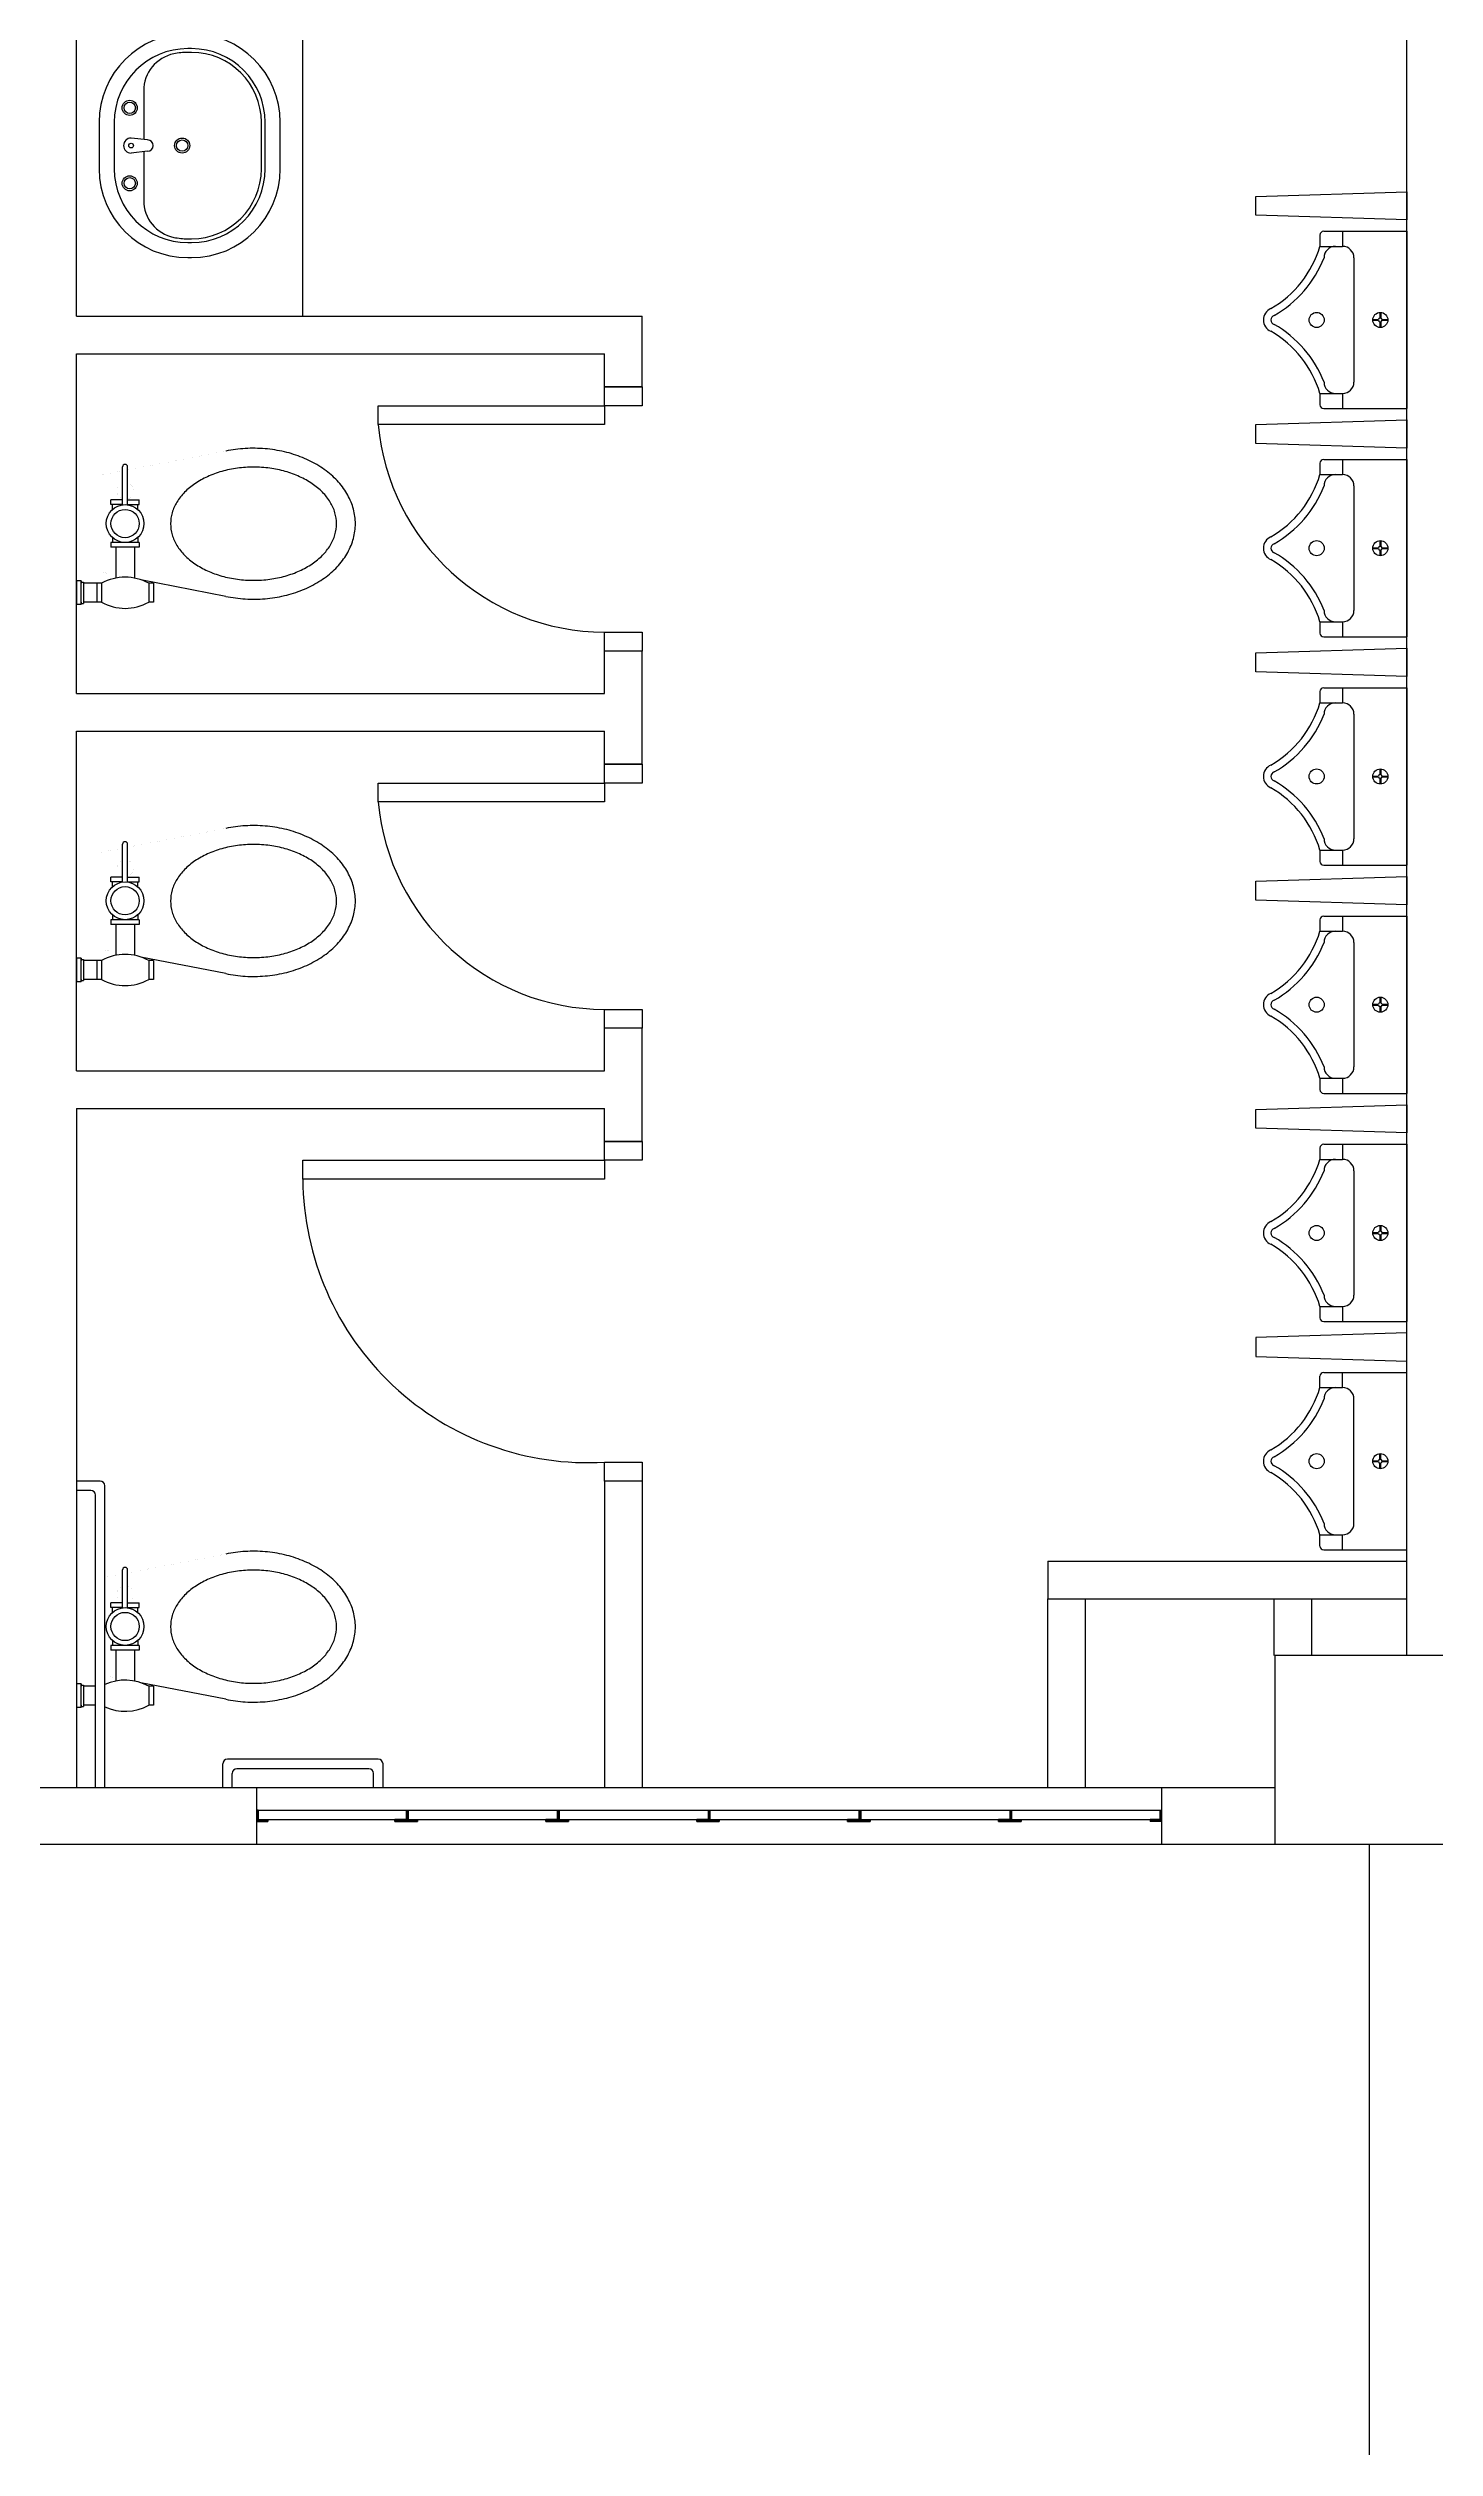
# Model space of a CAD drawing. Header units: millimetres. Extents: x -616979 to 2364082, y 43054 to 1637649.
# Drawn here: x 379935 to 383613, y 61912 to 68273 of the extents above; entities that cross this region are included whole.
import ezdxf

# ---------------------------------------------------------------- set-up
doc = ezdxf.new("R2010")
doc.units = ezdxf.units.MM
for name, color, linetype in [('a-column', 7, 'Continuous'), ('a-dimension', 1, 'Continuous'), ('a-door', 1, 'Continuous'), ('a-fixtures', 7, 'Continuous'), ('a-wall', 5, 'Continuous'), ('a-windows', 7, 'Continuous'), ('WALLS', 7, 'Continuous')]:
    doc.layers.add(name, color=color, linetype=linetype)
doc.styles.add('200scale@100cl', font='ROMANS.shx', dxfattribs={"height": 0.5})
doc.styles.add('500scale@80cl', font='romans.shx', dxfattribs={"height": 1})
doc.dimstyles.new('500', dxfattribs={"dimtxt": 0.2, "dimasz": 0.5, "dimexe": 0.2, "dimexo": 0.2, "dimgap": 0.2, "dimtad": 1, "dimzin": 1, "dimdsep": 46, "dimtxsty": '500scale@80cl', "dimblk": 'ORIGIN', "dimcen": 0.2, "dimclrd": 8, "dimclre": 8, "dimclrt": 5, "dimadec": 0, "dimazin": 0, "dimtfac": 1, "dimtmove": 0, "dimatfit": 3, "dimldrblk": 'DOTBLANK', "dimfxl": 1, "dimlwd": -1, "dimlwe": -1, "dimarcsym": 0})

# ---------------------------------------------------------------- blocks, each defined once
blk = doc.blocks.new('_Origin')
at = {"color": 0, "linetype": 'ByBlock', "lineweight": -2}
blk.add_line((0, 0), (-1, 0), dxfattribs=at)
blk.add_circle((0, 0), 0.5, dxfattribs=at)
blk = doc.blocks.new('*D20')
at = {"layer": 'a-dimension', "color": 8, "transparency": 16777216}
for p, q in [((376437.8, 63512), (376437.8, 57177.7)), ((383437.8, 63512), (383437.8, 57177.7)), ((376438.3, 57177.9), (383437.3, 57177.9))]:
    blk.add_line(p, q, dxfattribs=at)
at = {"layer": 'Defpoints', "color": 0, "transparency": 16777216}
for p in [(376437.8, 63512.2), (383437.8, 63512.2), (383437.8, 57177.9)]:
    blk.add_point(p, dxfattribs=at)
at = {"layer": 'a-dimension', "color": 8, "transparency": 16777216, "xscale": 0.5, "yscale": 0.5, "zscale": 0.5, "rotation": 180}
blk.add_blockref('_Origin', (376437.8, 57177.9), dxfattribs=at)
at = {"layer": 'a-dimension', "color": 8, "transparency": 16777216, "xscale": 0.5, "yscale": 0.5, "zscale": 0.5}
blk.add_blockref('_Origin', (383437.8, 57177.9), dxfattribs=at)
at = {"layer": 'a-dimension', "color": 5, "transparency": 16777216, "insert": (379937.8, 57178.4), "char_height": 0.5, "attachment_point": 5, "style": '200scale@100cl'}
blk.add_mtext('7000.00', dxfattribs=at)
blk = doc.blocks.new('_DotBlank')
at = {"color": 0, "linetype": 'ByBlock', "lineweight": -2}
blk.add_line((-0.5, 0), (-1, 0), dxfattribs=at)
blk.add_circle((0, 0), 0.5, dxfattribs=at)

msp = doc.modelspace()

# ---------------------------------------------------------------- hatches: boundary and pattern name
at = {"layer": 'a-windows'}
for points in [[(380492.787, 63602.161), (380487.787, 63602.161), (380487.787, 63572.161), (380517.787, 63572.161), (380517.787, 63577.161), (380492.787, 63577.161)], [(380915.287, 63572.161), (380915.287, 63577.161), (380890.287, 63577.161), (380890.287, 63602.161), (380885.287, 63602.161), (380885.287, 63577.161), (380855.287, 63577.161), (380855.287, 63572.161)], [(381315.287, 63572.161), (381315.287, 63577.161), (381290.287, 63577.161), (381290.287, 63602.161), (381285.287, 63602.161), (381285.287, 63577.161), (381255.287, 63577.161), (381255.287, 63572.161)], [(381715.287, 63572.161), (381715.287, 63577.161), (381690.287, 63577.161), (381690.287, 63602.161), (381685.287, 63602.161), (381685.287, 63577.161), (381655.287, 63577.161), (381655.287, 63572.161)], [(382115.287, 63572.161), (382115.287, 63577.161), (382090.287, 63577.161), (382090.287, 63602.161), (382085.287, 63602.161), (382085.287, 63577.161), (382055.287, 63577.161), (382055.287, 63572.161)], [(382515.287, 63572.161), (382515.287, 63577.161), (382490.287, 63577.161), (382490.287, 63602.161), (382485.287, 63602.161), (382485.287, 63577.161), (382455.287, 63577.161), (382455.287, 63572.161)], [(382882.787, 63577.161), (382857.787, 63577.161), (382857.787, 63572.161), (382887.787, 63572.161), (382887.787, 63602.161), (382882.787, 63602.161)]]:
    msp.add_hatch(color=256, dxfattribs=at).paths.add_polyline_path(points)

# ---------------------------------------------------------------- linework, layer by layer
msp.add_arc((332512.787, 85836.991), 78378.059, 336.37627845, 49.56052121)
at = {"layer": 'a-column'}
msp.add_lwpolyline([(383687.787, 64012.161), (383187.787, 64012.161), (383187.787, 63512.161), (383687.787, 63512.161)], close=True, dxfattribs=at)
at = {"layer": 'a-door'}
for points in [[(381411.091, 67374.661), (381511.091, 67374.661), (381511.091, 67324.661), (381411.091, 67324.661)], [(380811.091, 67324.661), (381411.091, 67324.661), (381411.091, 67274.661), (380811.091, 67274.661)], [(381411.091, 66724.661), (381511.091, 66724.661), (381511.091, 66674.661), (381411.091, 66674.661)], [(381411.091, 66374.661), (381511.091, 66374.661), (381511.091, 66324.661), (381411.091, 66324.661)], [(380811.091, 66324.661), (381411.091, 66324.661), (381411.091, 66274.661), (380811.091, 66274.661)], [(381411.091, 65724.661), (381511.091, 65724.661), (381511.091, 65674.661), (381411.091, 65674.661)], [(381411.091, 65374.661), (381511.091, 65374.661), (381511.091, 65324.661), (381411.091, 65324.661)], [(380611.091, 65324.661), (381411.091, 65324.661), (381411.091, 65274.661), (380611.091, 65274.661)], [(381411.091, 64524.661), (381511.091, 64524.661), (381511.091, 64474.661), (381411.091, 64474.661)]]:
    msp.add_lwpolyline(points, close=True, dxfattribs=at)
for centre, radius, start, end in [((381412.634, 67328.617), 603.958, 185.1254488, 269.853657), ((381412.634, 66328.617), 603.958, 185.1254488, 269.853657), ((381367.027, 65279.326), 755.95, 180.3535258, 273.3416947)]:
    msp.add_arc(centre, radius, start, end, dxfattribs=at)
at = {"layer": 'a-fixtures'}
for p, q in [((380316.091, 68271.291), (380306.091, 68271.291)), ((380316.091, 68261.291), (380306.091, 68261.291)), ((380189.091, 68159.574), (380189.091, 68030.444)), ((380071.091, 68076.291), (380071.091, 67952.291)), ((380111.091, 68076.291), (380111.091, 67952.291)), ((380501.091, 67952.291), (380501.091, 68076.291)), ((380511.091, 67952.291), (380511.091, 68076.291)), ((380551.091, 67952.291), (380551.091, 68076.291)), ((380199.091, 68029.291), (380155.718, 68034.291)), ((380199.091, 67999.291), (380155.718, 67994.291)), ((380189.091, 67998.138), (380189.091, 67869.008)), ((380306.091, 67767.291), (380316.091, 67767.291)), ((380306.091, 67757.291), (380316.091, 67757.291)), ((380306.091, 67717.291), (380316.091, 67717.291)), ((380133.041, 67062.555), (380133.041, 67162.555)), ((380146.541, 67062.555), (380146.541, 67162.555)), ((380102.291, 67062.555), (380102.291, 67075.055)), ((380133.041, 67075.055), (380102.291, 67075.055)), ((380133.041, 67062.555), (380102.291, 67062.555)), ((380106.359, 67049.734), (380106.359, 67062.555)), ((380146.541, 67075.055), (380177.291, 67075.055)), ((380146.541, 67062.555), (380177.291, 67062.555)), ((380173.224, 67049.734), (380173.224, 67062.555)), ((380177.291, 67062.555), (380177.291, 67075.055)), ((380102.291, 66962.555), (380102.291, 66950.055)), ((380177.291, 66962.555), (380102.291, 66962.555)), ((380177.291, 66950.055), (380102.291, 66950.055)), ((380106.359, 66975.377), (380106.359, 66962.555)), ((380114.791, 66950.055), (380114.791, 66867.956)), ((380164.791, 66950.055), (380164.791, 66867.956)), ((380173.224, 66975.377), (380173.224, 66962.555)), ((380177.291, 66962.555), (380177.291, 66950.055)), ((380023.591, 66860.298), (380011.091, 66860.298)), ((380011.091, 66860.298), (380011.091, 66797.798)), ((380023.591, 66797.798), (380023.591, 66860.298)), ((380023.591, 66860.298), (380023.591, 66854.048)), ((380406.891, 66819.505), (380181.336, 66863.468)), ((380023.591, 66797.798), (380011.091, 66797.798)), ((380023.591, 66854.048), (380023.591, 66857.173)), ((380023.591, 66857.173), (380029.841, 66857.173)), ((380023.591, 66804.048), (380023.591, 66800.923)), ((380023.591, 66797.798), (380023.591, 66804.048)), ((380023.591, 66800.923), (380029.841, 66800.923)), ((380029.841, 66857.173), (380029.841, 66800.923)), ((380064.791, 66854.048), (380029.841, 66854.048)), ((380064.791, 66804.048), (380029.841, 66804.048)), ((380064.791, 66854.048), (380064.791, 66804.048)), ((380077.291, 66854.048), (380064.791, 66854.048)), ((380077.291, 66804.048), (380064.791, 66804.048)), ((380077.291, 66854.048), (380077.291, 66804.048)), ((380202.291, 66854.048), (380202.291, 66804.048)), ((380214.791, 66854.048), (380202.291, 66854.048)), ((380214.791, 66804.048), (380202.291, 66804.048)), ((380214.791, 66854.048), (380214.791, 66804.048)), ((380133.041, 66062.555), (380133.041, 66162.555)), ((380146.541, 66062.555), (380146.541, 66162.555)), ((380102.291, 66062.555), (380102.291, 66075.055)), ((380133.041, 66075.055), (380102.291, 66075.055)), ((380133.041, 66062.555), (380102.291, 66062.555)), ((380106.359, 66049.734), (380106.359, 66062.555)), ((380146.541, 66075.055), (380177.291, 66075.055)), ((380146.541, 66062.555), (380177.291, 66062.555)), ((380173.224, 66049.734), (380173.224, 66062.555)), ((380177.291, 66062.555), (380177.291, 66075.055)), ((380106.359, 65975.377), (380106.359, 65962.555)), ((380173.224, 65975.377), (380173.224, 65962.555)), ((380102.291, 65962.555), (380102.291, 65950.055)), ((380177.291, 65962.555), (380102.291, 65962.555)), ((380177.291, 65950.055), (380102.291, 65950.055)), ((380114.791, 65950.055), (380114.791, 65867.956)), ((380164.791, 65950.055), (380164.791, 65867.956)), ((380177.291, 65962.555), (380177.291, 65950.055)), ((380023.591, 65860.298), (380011.091, 65860.298)), ((380011.091, 65860.298), (380011.091, 65797.798)), ((380023.591, 65797.798), (380023.591, 65860.298)), ((380023.591, 65860.298), (380023.591, 65854.048)), ((380023.591, 65854.048), (380023.591, 65857.173)), ((380023.591, 65857.173), (380029.841, 65857.173)), ((380029.841, 65857.173), (380029.841, 65800.923)), ((380064.791, 65854.048), (380029.841, 65854.048)), ((380064.791, 65854.048), (380064.791, 65804.048)), ((380077.291, 65854.048), (380064.791, 65854.048)), ((380077.291, 65854.048), (380077.291, 65804.048)), ((380406.891, 65819.505), (380181.336, 65863.468)), ((380202.291, 65854.048), (380202.291, 65804.048)), ((380214.791, 65854.048), (380202.291, 65854.048)), ((380214.791, 65854.048), (380214.791, 65804.048)), ((380023.591, 65797.798), (380011.091, 65797.798)), ((380023.591, 65804.048), (380023.591, 65800.923)), ((380023.591, 65797.798), (380023.591, 65804.048)), ((380023.591, 65800.923), (380029.841, 65800.923)), ((380064.791, 65804.048), (380029.841, 65804.048)), ((380077.291, 65804.048), (380064.791, 65804.048)), ((380214.791, 65804.048), (380202.291, 65804.048)), ((380073.591, 64474.661), (380011.091, 64474.661)), ((380048.591, 64449.661), (380011.091, 64449.661)), ((380086.091, 63662.161), (380086.091, 64462.161)), ((380061.091, 63662.161), (380061.091, 64437.161)), ((380133.041, 64139.074), (380133.041, 64239.074)), ((380146.541, 64139.074), (380146.541, 64239.074)), ((380102.291, 64139.074), (380102.291, 64151.574)), ((380133.041, 64151.574), (380102.291, 64151.574)), ((380133.041, 64139.074), (380102.291, 64139.074)), ((380106.359, 64126.252), (380106.359, 64139.074)), ((380146.541, 64151.574), (380177.291, 64151.574)), ((380146.541, 64139.074), (380177.291, 64139.074)), ((380173.224, 64126.252), (380173.224, 64139.074)), ((380177.291, 64139.074), (380177.291, 64151.574)), ((380102.291, 64039.074), (380102.291, 64026.574)), ((380177.291, 64039.074), (380102.291, 64039.074)), ((380177.291, 64026.574), (380102.291, 64026.574)), ((380106.359, 64051.895), (380106.359, 64039.074)), ((380114.791, 64026.574), (380114.791, 63944.474)), ((380164.791, 64026.574), (380164.791, 63944.474)), ((380173.224, 64051.895), (380173.224, 64039.074)), ((380177.291, 64039.074), (380177.291, 64026.574)), ((380023.591, 63936.816), (380011.091, 63936.816)), ((380011.091, 63936.816), (380011.091, 63874.316)), ((380023.591, 63874.316), (380023.591, 63936.816)), ((380023.591, 63936.816), (380023.591, 63930.566)), ((380023.591, 63930.566), (380023.591, 63933.691)), ((380023.591, 63933.691), (380029.841, 63933.691)), ((380029.841, 63933.691), (380029.841, 63877.441)), ((380406.891, 63896.024), (380181.336, 63939.987)), ((380023.591, 63874.316), (380011.091, 63874.316)), ((380023.591, 63880.566), (380023.591, 63877.441)), ((380023.591, 63874.316), (380023.591, 63880.566)), ((380023.591, 63877.441), (380029.841, 63877.441)), ((380061.091, 63930.566), (380029.841, 63930.566)), ((380061.091, 63880.566), (380029.841, 63880.566)), ((380202.291, 63930.566), (380202.291, 63880.566)), ((380214.791, 63930.566), (380202.291, 63930.566)), ((380214.791, 63880.566), (380202.291, 63880.566)), ((380214.791, 63930.566), (380214.791, 63880.566)), ((380398.591, 63662.161), (380398.591, 63724.661)), ((380811.091, 63737.161), (380411.091, 63737.161)), ((380423.591, 63662.161), (380423.591, 63699.661)), ((380786.091, 63712.161), (380436.091, 63712.161)), ((380798.591, 63662.161), (380798.591, 63699.661)), ((380823.591, 63662.161), (380823.591, 63724.661))]:
    msp.add_line(p, q, dxfattribs=at)
at = {"layer": 'a-fixtures', "linetype": 'Continuous'}
for p, q in [((383307.787, 67777.161), (383307.787, 67747.161)), ((383317.787, 67787.161), (383537.787, 67787.161)), ((383367.787, 67787.161), (383367.787, 67747.161)), ((383537.787, 67787.161), (383537.787, 67317.161)), ((383307.787, 67747.161), (383367.787, 67747.161)), ((383397.787, 67717.161), (383397.787, 67387.161)), ((383466.787, 67572.161), (383466.787, 67557.06)), ((383468.787, 67572.161), (383468.787, 67557.06)), ((383447.787, 67553.161), (383462.888, 67553.161)), ((383447.787, 67551.161), (383462.888, 67551.161)), ((383466.787, 67547.262), (383466.787, 67532.161)), ((383468.787, 67547.262), (383468.787, 67532.161)), ((383472.685, 67553.161), (383487.787, 67553.161)), ((383472.685, 67551.161), (383487.787, 67551.161)), ((383307.787, 67357.161), (383367.787, 67357.161)), ((383307.787, 67357.161), (383307.787, 67327.161)), ((383317.787, 67317.161), (383537.787, 67317.161)), ((383367.787, 67357.161), (383367.787, 67317.161)), ((383317.787, 67182.161), (383537.787, 67182.161)), ((383367.787, 67182.161), (383367.787, 67142.161)), ((383537.787, 67182.161), (383537.787, 66712.161)), ((383307.787, 67172.161), (383307.787, 67142.161)), ((383307.787, 67142.161), (383367.787, 67142.161)), ((383397.787, 67112.161), (383397.787, 66782.161)), ((383447.787, 66948.161), (383462.888, 66948.161)), ((383447.787, 66946.161), (383462.888, 66946.161)), ((383466.787, 66967.161), (383466.787, 66952.06)), ((383466.787, 66942.262), (383466.787, 66927.161)), ((383468.787, 66967.161), (383468.787, 66952.06)), ((383468.787, 66942.262), (383468.787, 66927.161)), ((383472.685, 66948.161), (383487.787, 66948.161)), ((383472.685, 66946.161), (383487.787, 66946.161)), ((383307.787, 66752.161), (383367.787, 66752.161)), ((383307.787, 66752.161), (383307.787, 66722.161)), ((383367.787, 66752.161), (383367.787, 66712.161)), ((383317.787, 66712.161), (383537.787, 66712.161)), ((383307.787, 66567.161), (383307.787, 66537.161)), ((383317.787, 66577.161), (383537.787, 66577.161)), ((383367.787, 66577.161), (383367.787, 66537.161)), ((383537.787, 66577.161), (383537.787, 66107.161)), ((383307.787, 66537.161), (383367.787, 66537.161)), ((383397.787, 66507.161), (383397.787, 66177.161)), ((383466.787, 66362.161), (383466.787, 66347.06)), ((383468.787, 66362.161), (383468.787, 66347.06)), ((383447.787, 66343.161), (383462.888, 66343.161)), ((383447.787, 66341.161), (383462.888, 66341.161)), ((383466.787, 66337.262), (383466.787, 66322.161)), ((383468.787, 66337.262), (383468.787, 66322.161)), ((383472.685, 66343.161), (383487.787, 66343.161)), ((383472.685, 66341.161), (383487.787, 66341.161)), ((383307.787, 66147.161), (383367.787, 66147.161)), ((383307.787, 66147.161), (383307.787, 66117.161)), ((383317.787, 66107.161), (383537.787, 66107.161)), ((383367.787, 66147.161), (383367.787, 66107.161)), ((383317.787, 65972.161), (383537.787, 65972.161)), ((383367.787, 65972.161), (383367.787, 65932.161)), ((383537.787, 65972.161), (383537.787, 65502.161)), ((383307.787, 65962.161), (383307.787, 65932.161)), ((383307.787, 65932.161), (383367.787, 65932.161)), ((383397.787, 65902.161), (383397.787, 65572.161)), ((383447.787, 65738.161), (383462.888, 65738.161)), ((383447.787, 65736.161), (383462.888, 65736.161)), ((383466.787, 65757.161), (383466.787, 65742.06)), ((383466.787, 65732.262), (383466.787, 65717.161)), ((383468.787, 65757.161), (383468.787, 65742.06)), ((383468.787, 65732.262), (383468.787, 65717.161)), ((383472.685, 65738.161), (383487.787, 65738.161)), ((383472.685, 65736.161), (383487.787, 65736.161)), ((383307.787, 65542.161), (383367.787, 65542.161)), ((383307.787, 65542.161), (383307.787, 65512.161)), ((383367.787, 65542.161), (383367.787, 65502.161)), ((383317.787, 65502.161), (383537.787, 65502.161)), ((383307.787, 65357.161), (383307.787, 65327.161)), ((383317.787, 65367.161), (383537.787, 65367.161)), ((383367.787, 65367.161), (383367.787, 65327.161)), ((383537.787, 65367.161), (383537.787, 64897.161)), ((383307.787, 65327.161), (383367.787, 65327.161)), ((383397.787, 65297.161), (383397.787, 64967.161)), ((383466.787, 65152.161), (383466.787, 65137.06)), ((383468.787, 65152.161), (383468.787, 65137.06)), ((383447.787, 65133.161), (383462.888, 65133.161)), ((383447.787, 65131.161), (383462.888, 65131.161)), ((383466.787, 65127.262), (383466.787, 65112.161)), ((383468.787, 65127.262), (383468.787, 65112.161)), ((383472.685, 65133.161), (383487.787, 65133.161)), ((383472.685, 65131.161), (383487.787, 65131.161)), ((383307.787, 64937.161), (383307.787, 64907.161)), ((383307.787, 64937.161), (383367.787, 64937.161)), ((383317.787, 64897.161), (383537.787, 64897.161)), ((383367.787, 64937.161), (383367.787, 64897.161)), ((383317.787, 64762.161), (383537.787, 64762.161)), ((383367.787, 64722.161), (383367.787, 64762.161)), ((383537.787, 64292.161), (383537.787, 64762.161)), ((383307.787, 64722.161), (383307.787, 64752.161)), ((383307.787, 64722.161), (383367.787, 64722.161)), ((383397.787, 64362.161), (383397.787, 64692.161)), ((383447.787, 64528.161), (383462.888, 64528.161)), ((383447.787, 64526.161), (383462.888, 64526.161)), ((383466.787, 64532.06), (383466.787, 64547.161)), ((383466.787, 64507.161), (383466.787, 64522.262)), ((383468.787, 64532.06), (383468.787, 64547.161)), ((383468.787, 64507.161), (383468.787, 64522.262)), ((383472.685, 64528.161), (383487.787, 64528.161)), ((383472.685, 64526.161), (383487.787, 64526.161)), ((383307.787, 64332.161), (383367.787, 64332.161)), ((383307.787, 64302.161), (383307.787, 64332.161)), ((383367.787, 64292.161), (383367.787, 64332.161)), ((383317.787, 64292.161), (383537.787, 64292.161))]:
    msp.add_line(p, q, dxfattribs=at)
at = {"layer": 'a-fixtures', "const_width": 0.05}
for points in [[(380406.891, 67204.505), (380146.541, 67154.589)], [(380133.041, 67152), (380061.091, 67138.205), (380061.091, 66886.905)], [(380114.791, 66876.439), (380061.091, 66886.905)], [(380406.891, 66204.505), (380146.541, 66154.589)], [(380133.041, 66152), (380061.091, 66138.205), (380061.091, 65886.905)], [(380114.791, 65876.439), (380061.091, 65886.905)], [(380406.891, 64281.024), (380146.541, 64231.107)], [(380061.091, 64214.724), (380061.091, 63963.424)], [(380133.041, 64228.519), (380086.091, 64219.517)], [(380114.791, 63952.957), (380086.091, 63958.551)]]:
    msp.add_lwpolyline(points, dxfattribs=at)
for points in [[(380133.041, 67077.979, -0.72601899), (380133.041, 67119.431)], [(380146.541, 67119.431, -0.72601899), (380146.541, 67077.979, -0.72601899)], [(380133.041, 66077.979, -0.72601899), (380133.041, 66119.431)], [(380146.541, 66119.431, -0.72601899), (380146.541, 66077.979, -0.72601899)], [(380133.041, 64154.498, -0.72601899), (380133.041, 64195.95)], [(380146.541, 64195.95, -0.72601899), (380146.541, 64154.498, -0.72601899)]]:
    msp.add_lwpolyline(points, format="xyb", dxfattribs=at)
at = {"layer": 'a-fixtures'}
for centre, radius in [((380151.961, 68114.291), 20), ((380151.961, 68114.291), 15), ((380155.718, 68014.291), 6.243), ((380291.091, 68014.291), 20), ((380291.091, 68014.291), 15), ((380151.961, 67914.291), 20), ((380151.961, 67914.291), 15), ((380139.791, 67012.555), 50), ((380139.791, 67012.555), 37.5), ((380139.791, 66012.555), 50), ((380139.791, 66012.555), 37.5), ((380139.791, 64089.074), 50), ((380139.791, 64089.074), 37.5)]:
    msp.add_circle(centre, radius, dxfattribs=at)
at = {"layer": 'a-fixtures', "linetype": 'Continuous'}
for centre in [(383299.007, 67552.161), (383467.787, 67552.161), (383299.007, 66947.161), (383467.787, 66947.161), (383299.007, 66342.161), (383467.787, 66342.161), (383299.007, 65737.161), (383467.787, 65737.161), (383299.007, 65132.161), (383467.787, 65132.161), (383299.007, 64527.161), (383467.787, 64527.161)]:
    msp.add_circle(centre, 20, dxfattribs=at)
at = {"layer": 'a-fixtures'}
for centre, radius, start, end in [((380306.091, 68076.291), 235, 90, 180), ((380306.091, 68076.291), 195, 90, 180), ((380289.091, 68159.574), 100, 101.536959, 180), ((380306.091, 68076.291), 185, 90, 101.536959), ((380316.091, 68076.291), 235, 360, 90), ((380316.091, 68076.291), 195, 360, 90), ((380316.091, 68076.291), 185, 360, 90), ((380155.718, 68014.291), 20, 90, 270), ((380199.091, 68014.291), 15, 270, 90), ((380306.091, 67952.291), 235, 180, 270), ((380306.091, 67952.291), 195, 180, 270), ((380316.091, 67952.291), 185, 270, 360), ((380316.091, 67952.291), 195, 270, 0), ((380316.091, 67952.291), 235, 270, 0), ((380289.091, 67869.008), 100, 180, 258.463041), ((380306.091, 67952.291), 185, 258.463041, 270), ((380479.672, 66855.968), 356.012, 93.4144985, 101.7936922), ((380480.352, 66848.345), 363.662, 85.1888191, 93.4499231), ((380481.461, 66858.903), 353.047, 76.7982905, 85.2243902), ((380487.785, 66884.935), 326.259, 67.9537023, 76.8355496), ((380502.17, 66919.932), 288.422, 58.349299, 67.9927593), ((380139.791, 67162.555), 6.75, 0, 180), ((380426.069, 66968.331), 180.776, 124.0737374, 135.3657223), ((380450.321, 66932.843), 223.759, 114.3323623, 124.1263519), ((380468.023, 66894.289), 266.182, 105.6626164, 114.384851), ((380477.471, 66861.494), 300.31, 97.6619613, 105.7091653), ((380480.241, 66842.649), 319.356, 89.9801042, 97.703553), ((380480.462, 66842.649), 319.356, 82.296447, 90.0198958), ((380483.231, 66861.494), 300.31, 74.2908347, 82.3380387), ((380492.68, 66894.289), 266.182, 65.615149, 74.3373836), ((380510.382, 66932.843), 223.759, 55.8736481, 65.6676377), ((380534.633, 66968.331), 180.776, 44.6342777, 55.9262626), ((380524.386, 66955.668), 246.344, 47.6731347, 58.3864821), ((380551.04, 66984.803), 206.856, 35.6604886, 47.6973814), ((380377.597, 67007.841), 117.858, 148.5076859, 163.5229414), ((380399.829, 66994.128), 143.979, 135.3343881, 148.476292), ((380560.874, 66994.128), 143.979, 31.5237079, 44.6656119), ((380583.106, 67007.841), 117.858, 16.4770586, 31.4923141), ((380576.561, 67003.148), 175.426, 22.2179226, 35.6516378), ((380594.941, 67010.835), 155.504, 7.6008212, 22.1566713), ((380364.863, 67011.845), 104.512, 163.6482619, 179.9122405), ((380364.863, 67012.165), 104.512, 180.0877595, 196.3517381), ((380595.839, 67011.845), 104.512, 0.0877595, 16.3517381), ((380595.839, 67012.165), 104.512, 343.6482619, 359.9122405), ((380594.937, 67013.177), 155.508, 337.8388906, 352.3944772), ((380601.628, 67012.005), 148.721, 352.5006055, 7.4946845), ((380377.597, 67016.17), 117.858, 196.4770586, 211.4923141), ((380399.829, 67029.882), 143.979, 211.523708, 224.6656119), ((380426.069, 67055.679), 180.776, 224.6342777, 235.9262626), ((380534.633, 67055.679), 180.776, 304.0737374, 315.3657223), ((380560.874, 67029.882), 143.979, 315.3343881, 328.476292), ((380583.106, 67016.17), 117.858, 328.5076859, 343.5229414), ((380576.554, 67020.867), 175.434, 324.3443582, 337.7776567), ((380139.791, 66743.035), 127.397, 60.6205568, 119.3794432), ((380450.321, 67091.168), 223.759, 235.8736481, 245.6676377), ((380468.023, 67129.721), 266.182, 245.615149, 254.3373836), ((380477.471, 67162.517), 300.31, 254.2908347, 262.3380387), ((380480.241, 67181.362), 319.356, 262.296447, 270.0198958), ((380480.462, 67181.362), 319.356, 269.9801042, 277.703553), ((380483.231, 67162.517), 300.31, 277.6619613, 285.7091653), ((380492.68, 67129.721), 266.182, 285.6626164, 294.384851), ((380510.382, 67091.168), 223.759, 294.3323623, 304.1263519), ((380502.164, 67104.09), 288.435, 292.0043673, 301.6475398), ((380524.378, 67068.353), 246.357, 301.6103549, 312.323322), ((380551.031, 67039.216), 206.868, 312.2990685, 324.3355213), ((380139.791, 66915.061), 127.397, 240.6205568, 299.3794432), ((380479.671, 67168.038), 356.007, 258.2036454, 266.5829207), ((380480.352, 67175.666), 363.662, 266.5474959, 274.8085926), ((380481.46, 67165.113), 353.053, 274.7730219, 283.199025), ((380487.782, 67139.085), 326.27, 283.1617666, 292.043424), ((380139.791, 66162.555), 6.75, 0, 180), ((380477.471, 65861.494), 300.31, 97.6619613, 105.7091653), ((380479.672, 65855.968), 356.012, 93.4144985, 101.7936922), ((380480.241, 65842.649), 319.356, 89.9801042, 97.703553), ((380480.352, 65848.345), 363.662, 85.1888191, 93.4499231), ((380480.462, 65842.649), 319.356, 82.296447, 90.0198958), ((380481.461, 65858.903), 353.047, 76.7982905, 85.2243902), ((380483.231, 65861.494), 300.31, 74.2908347, 82.3380387), ((380487.785, 65884.935), 326.259, 67.9537023, 76.8355496), ((380502.17, 65919.932), 288.422, 58.349299, 67.9927593), ((380524.386, 65955.668), 246.344, 47.6731347, 58.3864821), ((380399.829, 65994.128), 143.979, 135.3343881, 148.476292), ((380426.069, 65968.331), 180.776, 124.0737374, 135.3657223), ((380450.321, 65932.843), 223.759, 114.3323623, 124.1263519), ((380468.023, 65894.289), 266.182, 105.6626164, 114.384851), ((380492.68, 65894.289), 266.182, 65.615149, 74.3373836), ((380510.382, 65932.843), 223.759, 55.8736481, 65.6676377), ((380534.633, 65968.331), 180.776, 44.6342777, 55.9262626), ((380560.874, 65994.128), 143.979, 31.5237079, 44.6656119), ((380551.04, 65984.803), 206.856, 35.6604886, 47.6973814), ((380576.561, 66003.148), 175.426, 22.2179226, 35.6516378), ((380364.863, 66011.845), 104.512, 163.6482619, 179.9122405), ((380377.597, 66007.841), 117.858, 148.5076859, 163.5229414), ((380583.106, 66007.841), 117.858, 16.4770586, 31.4923141), ((380595.839, 66011.845), 104.512, 0.0877595, 16.3517381), ((380594.941, 66010.835), 155.504, 7.6008212, 22.1566713), ((380601.628, 66012.005), 148.721, 352.5006055, 7.4946845), ((380364.863, 66012.165), 104.512, 180.0877595, 196.3517381), ((380377.597, 66016.17), 117.858, 196.4770586, 211.4923141), ((380583.106, 66016.17), 117.858, 328.5076859, 343.5229414), ((380595.839, 66012.165), 104.512, 343.6482619, 359.9122405), ((380594.937, 66013.177), 155.508, 337.8388906, 352.3944772), ((380399.829, 66029.882), 143.979, 211.523708, 224.6656119), ((380426.069, 66055.679), 180.776, 224.6342777, 235.9262626), ((380450.321, 66091.168), 223.759, 235.8736481, 245.6676377), ((380510.382, 66091.168), 223.759, 294.3323623, 304.1263519), ((380534.633, 66055.679), 180.776, 304.0737374, 315.3657223), ((380560.874, 66029.882), 143.979, 315.3343881, 328.476292), ((380551.031, 66039.216), 206.868, 312.2990685, 324.3355213), ((380576.554, 66020.867), 175.434, 324.3443582, 337.7776567), ((380139.791, 65743.035), 127.397, 60.6205568, 119.3794432), ((380468.023, 66129.721), 266.182, 245.615149, 254.3373836), ((380477.471, 66162.517), 300.31, 254.2908347, 262.3380387), ((380480.241, 66181.362), 319.356, 262.296447, 270.0198958), ((380480.462, 66181.362), 319.356, 269.9801042, 277.703553), ((380483.231, 66162.517), 300.31, 277.6619613, 285.7091653), ((380492.68, 66129.721), 266.182, 285.6626164, 294.384851), ((380502.164, 66104.09), 288.435, 292.0043673, 301.6475398), ((380524.378, 66068.353), 246.357, 301.6103549, 312.323322), ((380139.791, 65915.061), 127.397, 240.6205568, 299.3794432), ((380479.671, 66168.038), 356.007, 258.2036454, 266.5829207), ((380480.352, 66175.666), 363.662, 266.5474959, 274.8085926), ((380481.46, 66165.113), 353.053, 274.7730219, 283.199025), ((380487.782, 66139.085), 326.27, 283.1617666, 292.043424), ((380048.591, 64437.161), 12.5, 0, 90), ((380073.591, 64462.161), 12.5, 0, 90), ((380479.672, 63932.486), 356.012, 93.4144985, 101.7936922), ((380480.352, 63924.863), 363.662, 85.1888191, 93.4499231), ((380481.461, 63935.422), 353.047, 76.7982905, 85.2243902), ((380487.785, 63961.453), 326.259, 67.9537023, 76.8355496), ((380502.17, 63996.45), 288.422, 58.349299, 67.9927593), ((380139.791, 64239.074), 6.75, 0, 180), ((380426.069, 64044.85), 180.776, 124.0737374, 135.3657223), ((380450.321, 64009.361), 223.759, 114.3323623, 124.1263519), ((380468.023, 63970.808), 266.182, 105.6626164, 114.384851), ((380477.471, 63938.012), 300.31, 97.6619613, 105.7091653), ((380480.241, 63919.167), 319.356, 89.9801042, 97.703553), ((380480.462, 63919.167), 319.356, 82.296447, 90.0198958), ((380483.231, 63938.012), 300.31, 74.2908347, 82.3380387), ((380492.68, 63970.808), 266.182, 65.615149, 74.3373836), ((380510.382, 64009.361), 223.759, 55.8736481, 65.6676377), ((380534.633, 64044.85), 180.776, 44.6342777, 55.9262626), ((380524.386, 64032.186), 246.344, 47.6731347, 58.3864821), ((380551.04, 64061.321), 206.856, 35.6604886, 47.6973814), ((380377.597, 64084.359), 117.858, 148.5076859, 163.5229414), ((380399.829, 64070.647), 143.979, 135.3343881, 148.476292), ((380560.874, 64070.647), 143.979, 31.5237079, 44.6656119), ((380583.106, 64084.359), 117.858, 16.4770586, 31.4923141), ((380576.561, 64079.666), 175.426, 22.2179226, 35.6516378), ((380594.941, 64087.353), 155.504, 7.6008212, 22.1566713), ((380364.863, 64088.364), 104.512, 163.6482619, 179.9122405), ((380364.863, 64088.684), 104.512, 180.0877595, 196.3517381), ((380377.597, 64092.688), 117.858, 196.4770586, 211.4923141), ((380583.106, 64092.688), 117.858, 328.5076859, 343.5229414), ((380595.839, 64088.364), 104.512, 0.0877595, 16.3517381), ((380595.839, 64088.684), 104.512, 343.6482619, 359.9122405), ((380594.937, 64089.695), 155.508, 337.8388906, 352.3944772), ((380601.628, 64088.524), 148.721, 352.5006055, 7.4946845), ((380399.829, 64106.401), 143.979, 211.523708, 224.6656119), ((380426.069, 64132.198), 180.776, 224.6342777, 235.9262626), ((380534.633, 64132.198), 180.776, 304.0737374, 315.3657223), ((380560.874, 64106.401), 143.979, 315.3343881, 328.476292), ((380576.554, 64097.385), 175.434, 324.3443582, 337.7776567), ((380139.791, 63819.554), 127.397, 60.6205568, 114.9303304), ((380450.321, 64167.686), 223.759, 235.8736481, 245.6676377), ((380468.023, 64206.24), 266.182, 245.615149, 254.3373836), ((380477.471, 64239.035), 300.31, 254.2908347, 262.3380387), ((380480.241, 64257.88), 319.356, 262.296447, 270.0198958), ((380480.462, 64257.88), 319.356, 269.9801042, 277.703553), ((380483.231, 64239.035), 300.31, 277.6619613, 285.7091653), ((380492.68, 64206.24), 266.182, 285.6626164, 294.384851), ((380510.382, 64167.686), 223.759, 294.3323623, 304.1263519), ((380502.164, 64180.608), 288.435, 292.0043673, 301.6475398), ((380524.378, 64144.872), 246.357, 301.6103549, 312.323322), ((380551.031, 64115.734), 206.868, 312.2990685, 324.3355213), ((380139.791, 63991.579), 127.397, 245.0696696, 299.3794432), ((380479.671, 64244.556), 356.007, 258.2036454, 266.5829207), ((380480.352, 64252.185), 363.662, 266.5474959, 274.8085926), ((380481.46, 64241.631), 353.053, 274.7730219, 283.199025), ((380487.782, 64215.604), 326.27, 283.1617666, 292.043424), ((380411.091, 63724.661), 12.5, 90, 180), ((380436.091, 63699.661), 12.5, 90, 180), ((380786.091, 63699.661), 12.5, 0, 90), ((380811.091, 63724.661), 12.5, 0, 90)]:
    msp.add_arc(centre, radius, start, end, dxfattribs=at)
at = {"layer": 'a-fixtures', "linetype": 'Continuous'}
for centre, radius, start, end in [((383317.787, 67777.161), 10, 90, 180), ((383034.018, 67829.146), 285.781, 300.2035468, 343.3288029), ((383034.018, 67829.146), 305.781, 299.8926275, 338.5170302), ((383348.555, 67717.161), 30, 90, 180), ((383367.787, 67717.161), 30, 0, 90), ((383190.287, 67552.161), 32.5, 112.6198649, 247.3801351), ((383190.287, 67552.161), 12.5, 108.0585779, 251.9414221), ((383034.018, 67275.177), 285.781, 16.6711971, 59.7964532), ((383034.018, 67275.177), 305.781, 21.4829698, 60.1073725), ((383467.787, 67552.161), 5, 101.536959, 168.463041), ((383467.787, 67552.161), 5, 191.536959, 258.463041), ((383467.787, 67552.161), 5, 11.536959, 78.463041), ((383467.787, 67552.161), 5, 281.536959, 348.463041), ((383348.555, 67387.161), 30, 180, 270), ((383367.787, 67387.161), 30, 270, 0), ((383317.787, 67327.161), 10, 180, 270), ((383317.787, 67172.161), 10, 90, 180), ((383034.018, 67224.146), 285.781, 300.2035468, 343.3288029), ((383348.555, 67112.161), 30, 90, 180), ((383367.787, 67112.161), 30, 0, 90), ((383034.018, 67224.146), 305.781, 299.8926275, 338.5170302), ((383190.287, 66947.161), 32.5, 112.6198649, 247.3801351), ((383190.287, 66947.161), 12.5, 108.0585779, 251.9414221), ((383034.018, 66670.177), 305.781, 21.4829698, 60.1073725), ((383467.787, 66947.161), 5, 101.536959, 168.463041), ((383467.787, 66947.161), 5, 191.536959, 258.463041), ((383467.787, 66947.161), 5, 11.536959, 78.463041), ((383467.787, 66947.161), 5, 281.536959, 348.463041), ((383034.018, 66670.177), 285.781, 16.6711971, 59.7964532), ((383348.555, 66782.161), 30, 180, 270), ((383367.787, 66782.161), 30, 270, 0), ((383317.787, 66722.161), 10, 180, 270), ((383317.787, 66567.161), 10, 90, 180), ((383034.018, 66619.146), 285.781, 300.2035468, 343.3288029), ((383034.018, 66619.146), 305.781, 299.8926275, 338.5170302), ((383348.555, 66507.161), 30, 90, 180), ((383367.787, 66507.161), 30, 0, 90), ((383190.287, 66342.161), 32.5, 112.6198649, 247.3801351), ((383190.287, 66342.161), 12.5, 108.0585779, 251.9414221), ((383034.018, 66065.177), 285.781, 16.6711971, 59.7964532), ((383034.018, 66065.177), 305.781, 21.4829698, 60.1073725), ((383467.787, 66342.161), 5, 101.536959, 168.463041), ((383467.787, 66342.161), 5, 191.536959, 258.463041), ((383467.787, 66342.161), 5, 11.536959, 78.463041), ((383467.787, 66342.161), 5, 281.536959, 348.463041), ((383348.555, 66177.161), 30, 180, 270), ((383367.787, 66177.161), 30, 270, 0), ((383317.787, 66117.161), 10, 180, 270), ((383317.787, 65962.161), 10, 90, 180), ((383034.018, 66014.146), 285.781, 300.2035468, 343.3288029), ((383348.555, 65902.161), 30, 90, 180), ((383367.787, 65902.161), 30, 0, 90), ((383034.018, 66014.146), 305.781, 299.8926275, 338.5170302), ((383190.287, 65737.161), 32.5, 112.6198649, 247.3801351), ((383190.287, 65737.161), 12.5, 108.0585779, 251.9414221), ((383034.018, 65460.177), 305.781, 21.4829698, 60.1073725), ((383467.787, 65737.161), 5, 101.536959, 168.463041), ((383467.787, 65737.161), 5, 191.536959, 258.463041), ((383467.787, 65737.161), 5, 11.536959, 78.463041), ((383467.787, 65737.161), 5, 281.536959, 348.463041), ((383034.018, 65460.177), 285.781, 16.6711971, 59.7964532), ((383348.555, 65572.161), 30, 180, 270), ((383367.787, 65572.161), 30, 270, 0), ((383317.787, 65512.161), 10, 180, 270), ((383317.787, 65357.161), 10, 90, 180), ((383034.018, 65409.146), 285.781, 300.2035468, 343.3288029), ((383034.018, 65409.146), 305.781, 299.8926275, 338.5170302), ((383348.555, 65297.161), 30, 90, 180), ((383367.787, 65297.161), 30, 0, 90), ((383190.287, 65132.161), 32.5, 112.6198649, 247.3801351), ((383190.287, 65132.161), 12.5, 108.0585779, 251.9414221), ((383034.018, 64855.177), 285.781, 16.6711971, 59.7964532), ((383034.018, 64855.177), 305.781, 21.4829698, 60.1073725), ((383467.787, 65132.161), 5, 101.536959, 168.463041), ((383467.787, 65132.161), 5, 191.536959, 258.463041), ((383467.787, 65132.161), 5, 11.536959, 78.463041), ((383467.787, 65132.161), 5, 281.536959, 348.463041), ((383348.555, 64967.161), 30, 180, 270), ((383367.787, 64967.161), 30, 270, 0), ((383317.787, 64907.161), 10, 180, 270), ((383317.787, 64752.161), 10, 90, 180), ((383034.018, 64804.146), 285.781, 300.2035468, 343.3288029), ((383348.555, 64692.161), 30, 90, 180), ((383367.787, 64692.161), 30, 0, 90), ((383034.018, 64804.146), 305.781, 299.8926275, 338.5170302), ((383190.287, 64527.161), 32.5, 112.6198649, 247.3801351), ((383190.287, 64527.161), 12.5, 108.0585779, 251.9414221), ((383034.018, 64250.177), 305.781, 21.4829698, 60.1073725), ((383467.787, 64527.161), 5, 101.536959, 168.463041), ((383467.787, 64527.161), 5, 191.536959, 258.463041), ((383467.787, 64527.161), 5, 11.536959, 78.463041), ((383467.787, 64527.161), 5, 281.536959, 348.463041), ((383034.018, 64250.177), 285.781, 16.6711971, 59.7964532), ((383348.555, 64362.161), 30, 180, 270), ((383367.787, 64362.161), 30, 270, 0), ((383317.787, 64302.161), 10, 180, 270)]:
    msp.add_arc(centre, radius, start, end, dxfattribs=at)
at = {"layer": 'a-wall'}
msp.add_line((380611.091, 67562.161), (380611.091, 69362.161), dxfattribs=at)
at = {"layer": 'a-windows'}
for p, q in [((380487.787, 63662.161), (382887.787, 63662.161)), ((380487.787, 63602.161), (380487.787, 63572.161)), ((380492.787, 63602.161), (380487.787, 63602.161)), ((380487.787, 63572.161), (380517.787, 63572.161)), ((380492.787, 63602.161), (380492.787, 63577.161)), ((380492.787, 63577.161), (380517.787, 63577.161)), ((380517.787, 63577.161), (380517.787, 63572.161)), ((380885.287, 63577.161), (380855.287, 63577.161)), ((380855.287, 63572.161), (380855.287, 63577.161)), ((380855.287, 63572.161), (380915.287, 63572.161)), ((380885.287, 63602.161), (380885.287, 63577.161)), ((380885.287, 63602.161), (380890.287, 63602.161)), ((380890.287, 63602.161), (380890.287, 63577.161)), ((380890.287, 63577.161), (380915.287, 63577.161)), ((380915.287, 63577.161), (380915.287, 63572.161)), ((381285.287, 63577.161), (381255.287, 63577.161)), ((381255.287, 63572.161), (381255.287, 63577.161)), ((381255.287, 63572.161), (381315.287, 63572.161)), ((381285.287, 63602.161), (381285.287, 63577.161)), ((381285.287, 63602.161), (381290.287, 63602.161)), ((381290.287, 63602.161), (381290.287, 63577.161)), ((381290.287, 63577.161), (381315.287, 63577.161)), ((381315.287, 63577.161), (381315.287, 63572.161)), ((381655.287, 63572.161), (381655.287, 63577.161)), ((381685.287, 63577.161), (381655.287, 63577.161)), ((381655.287, 63572.161), (381715.287, 63572.161)), ((381685.287, 63602.161), (381690.287, 63602.161)), ((381685.287, 63602.161), (381685.287, 63577.161)), ((381690.287, 63602.161), (381690.287, 63577.161)), ((381690.287, 63577.161), (381715.287, 63577.161)), ((381715.287, 63577.161), (381715.287, 63572.161)), ((382085.287, 63577.161), (382055.287, 63577.161)), ((382055.287, 63572.161), (382055.287, 63577.161)), ((382055.287, 63572.161), (382115.287, 63572.161)), ((382085.287, 63602.161), (382085.287, 63577.161)), ((382085.287, 63602.161), (382090.287, 63602.161)), ((382090.287, 63602.161), (382090.287, 63577.161)), ((382090.287, 63577.161), (382115.287, 63577.161)), ((382115.287, 63577.161), (382115.287, 63572.161)), ((382455.287, 63572.161), (382455.287, 63577.161)), ((382485.287, 63577.161), (382455.287, 63577.161)), ((382455.287, 63572.161), (382515.287, 63572.161)), ((382485.287, 63602.161), (382490.287, 63602.161)), ((382485.287, 63602.161), (382485.287, 63577.161)), ((382490.287, 63602.161), (382490.287, 63577.161)), ((382490.287, 63577.161), (382515.287, 63577.161)), ((382515.287, 63577.161), (382515.287, 63572.161)), ((382857.787, 63577.161), (382857.787, 63572.161)), ((382882.787, 63577.161), (382857.787, 63577.161)), ((382887.787, 63572.161), (382857.787, 63572.161)), ((382882.787, 63602.161), (382887.787, 63602.161)), ((382882.787, 63602.161), (382882.787, 63577.161)), ((382887.787, 63602.161), (382887.787, 63572.161)), ((380487.787, 63512.161), (382887.787, 63512.161))]:
    msp.add_line(p, q, dxfattribs=at)
for points in [[(380492.787, 63602.161), (382882.787, 63602.161)], [(380492.787, 63577.161), (382882.787, 63577.161)]]:
    msp.add_lwpolyline(points, dxfattribs=at)
at = {"layer": 'WALLS'}
for p, q in [((383537.787, 64012.161), (383537.787, 72512.161)), ((380011.091, 67562.161), (380011.091, 70412.161)), ((383137.787, 67879.661), (383537.787, 67892.161)), ((383137.787, 67829.661), (383137.787, 67879.661)), ((383537.787, 67892.161), (383537.787, 67817.161)), ((383537.787, 67817.161), (383137.787, 67829.661)), ((380011.091, 67562.161), (380611.091, 67562.161)), ((380011.091, 67562.161), (381511.091, 67562.161)), ((381511.091, 67374.661), (381511.091, 67562.161)), ((380011.091, 67462.161), (381411.091, 67462.161)), ((380011.091, 66562.161), (380011.091, 67462.161)), ((381411.091, 67374.661), (381411.091, 67462.161)), ((381511.091, 67374.661), (381411.091, 67374.661)), ((383137.787, 67274.661), (383537.787, 67287.161)), ((383137.787, 67224.661), (383137.787, 67274.661)), ((383537.787, 67287.161), (383537.787, 67212.161)), ((383537.787, 67212.161), (383137.787, 67224.661)), ((381511.091, 66674.661), (381411.091, 66674.661)), ((381411.091, 66562.161), (381411.091, 66674.661)), ((381511.091, 66374.661), (381511.091, 66674.661)), ((383137.787, 66669.661), (383537.787, 66682.161)), ((383137.787, 66619.661), (383137.787, 66669.661)), ((383537.787, 66682.161), (383537.787, 66607.161)), ((381411.091, 66562.161), (381411.091, 66649.661)), ((383537.787, 66607.161), (383137.787, 66619.661)), ((380011.091, 66562.161), (381411.091, 66562.161)), ((380011.091, 65562.161), (380011.091, 66462.161)), ((380011.091, 66462.161), (381411.091, 66462.161)), ((381411.091, 66374.661), (381411.091, 66462.161)), ((381511.091, 66374.661), (381411.091, 66374.661)), ((383137.787, 66064.661), (383537.787, 66077.161)), ((383137.787, 66014.661), (383137.787, 66064.661)), ((383537.787, 66077.161), (383537.787, 66002.161)), ((383537.787, 66002.161), (383137.787, 66014.661)), ((381511.091, 65674.661), (381411.091, 65674.661)), ((381411.091, 65562.161), (381411.091, 65674.661)), ((381511.091, 65374.661), (381511.091, 65674.661)), ((380011.091, 65562.161), (381411.091, 65562.161)), ((380011.091, 65462.161), (380011.091, 63662.161)), ((380011.091, 65462.161), (381411.091, 65462.161)), ((381411.091, 65374.661), (381411.091, 65462.161)), ((383137.787, 65459.661), (383537.787, 65472.161)), ((383137.787, 65409.661), (383137.787, 65459.661)), ((383537.787, 65472.161), (383537.787, 65397.161)), ((383537.787, 65397.161), (383137.787, 65409.661)), ((381511.091, 65374.661), (381411.091, 65374.661)), ((383537.787, 64867.161), (383137.787, 64854.661)), ((383137.787, 64854.661), (383137.787, 64804.661)), ((383537.787, 64792.161), (383537.787, 64867.161)), ((383137.787, 64804.661), (383537.787, 64792.161)), ((381511.091, 64474.661), (381411.091, 64474.661)), ((381411.091, 64474.661), (381411.091, 63662.161)), ((381511.091, 64474.661), (381511.091, 63662.161)), ((382586.091, 64262.161), (383537.787, 64262.161)), ((382586.091, 64262.161), (382586.091, 64162.161)), ((382586.091, 64162.161), (383537.787, 64162.161)), ((382586.091, 63662.161), (382586.091, 64162.161)), ((382686.091, 63662.161), (382686.091, 64162.161)), ((383186.091, 64012.161), (383186.091, 64162.161)), ((383286.091, 64012.161), (383286.091, 64162.161)), ((379562.787, 63662.161), (380487.787, 63662.161)), ((379562.787, 63662.161), (380037.787, 63662.161)), ((380187.787, 63662.161), (380487.787, 63662.161)), ((380487.787, 63662.161), (380487.787, 63512.161)), ((382887.787, 63662.161), (383187.787, 63662.161)), ((382887.787, 63662.161), (382887.787, 63512.161)), ((379562.787, 63512.161), (380487.787, 63512.161)), ((382887.787, 63512.161), (383187.787, 63512.161))]:
    msp.add_line(p, q, dxfattribs=at)

# ---------------------------------------------------------------- dimensions: what is measured, and where the dimension line sits
at = {"layer": 'a-dimension'}
dim = msp.add_linear_dim(base=(383437.787, 57177.904), p1=(376437.787, 63512.161), p2=(383437.787, 63512.161), dimstyle='500', override={"dimtxsty": '200scale@100cl'}, dxfattribs=at)
dim.commit()
dim.dimension.update_dxf_attribs({"geometry": '*D20', "text_midpoint": (379937.787, 57178.354)})

doc.saveas('drawing.dxf')
